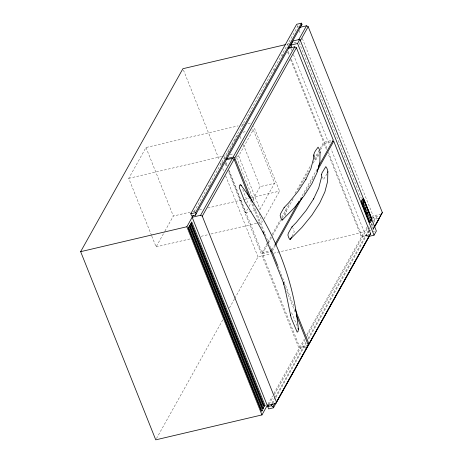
<?xml version="1.0" encoding="UTF-8"?>
<svg xmlns="http://www.w3.org/2000/svg" width="463" height="463" viewBox="0 0 463 463"><rect width="100%" height="100%" fill="white"/><g stroke="black" fill="none" stroke-linecap="round" stroke-linejoin="round"><path stroke-width="0.35" stroke-dasharray="2.31 1.74" d="M151.546 235.464L128.755 178.348L145.99 147.512L238.132 125.884M151.812 236.136L156.106 246.883L164.544 231.778M164.897 231.153L173.341 216.047L190.218 212.083M194.165 211.684L297.599 26.605L298.809 26.322M224.214 159.295L226.297 155.568M227.686 153.085L230.464 148.114M231.853 145.625L234.284 141.279M234.631 140.654L238.451 133.824M209.299 186.595L210.694 184.095M221.887 164.07L222.934 162.195M265.866 85.383L266.919 83.49M273.951 70.908L275.022 68.993M282.06 56.399L283.125 54.495M236.628 156.384L238.694 155.898L253.278 129.802L274.6 183.238L260.015 209.328L258.638 209.652M246.721 202.997L247.358 201.862L246.976 200.236L242.519 188.956M228.479 169.985L245.535 212.731L247.618 209.004M249.007 206.515L251.091 202.788M252.827 199.68L260.119 186.635L274.6 183.238M264.072 218.814L279.548 191.121L253.539 125.942M156.448 438.588L222.738 319.979M229.44 307.993L234.376 299.162M234.729 298.531L257.995 256.89L270.658 253.921M229.179 170.488L261.96 252.642L267.597 242.554M267.95 241.923L270.768 236.882M272.175 234.359L280.277 219.861M281.689 217.344L289.792 202.846M295.076 193.389L310.928 165.025M314.099 159.353L319.736 149.265M320.089 148.635L323.608 142.332L333.267 140.063M308.184 345.329L299.74 347.314L262.423 253.805L268.06 243.717M268.413 243.087L272.29 236.153M272.638 235.522L281.799 219.132M282.152 218.507L293.779 197.701M298.357 189.506L308.572 171.229M313.156 163.034L318.787 152.946M320.552 149.798L324.071 143.495L330.97 141.875M284.948 215.677L286.475 212.401L284.924 208.107M318.92 154.891L315.754 160.007L314.522 157.322M271.966 249.748L274.785 244.701M300.151 199.316L316.709 169.689M272.429 250.905L275.248 245.865M304.139 194.176L314.354 175.894M292.02 236.373L294.236 231.859L292.94 228.195M327.028 173.729L323.521 179.465L322.283 176.779M267.944 404.199L272.528 395.998M273.899 393.544L304.318 339.119M306.732 334.801L366.818 227.292M372.096 217.841L373.155 215.949L380.899 214.132M269.125 404.077L272.996 397.15M274.403 394.632L305.013 339.865M306.772 336.717L368.34 226.557M372.565 218.999L373.618 217.112L377.241 216.262L378.908 217.141M271.81 403.256L274.981 397.59M275.329 396.959L306.292 341.561M308.051 338.412L368.918 229.509M369.266 228.878L369.972 227.617M371.378 225.099L372.084 223.843M373.491 221.326L374.544 219.433L379.371 218.304M328.481 152.402L361.887 236.113L366.713 234.984L368.698 231.425M272.748 403.227L274.507 400.078M275.913 397.561L306.17 343.424M308.636 339.014L369.497 230.111M371.61 226.332L373.369 223.189M373.722 222.558L377.241 216.262M367.738 236.13L369.399 233.167M305.377 348.708L306.784 346.191M372.576 228.473L373.629 226.581M374.029 227.518L372.651 229.978L373.398 228.537L371.257 223.166M373.039 229.631L374.092 227.744M287.002 44.274L289.115 43.782M293.941 42.648L297.564 41.797M241.645 125.062L243.758 124.564M247.977 123.575L251.496 122.747M242.936 132.227L245.691 131.585M251.901 130.126L253.278 129.802M128.755 178.348L221.598 156.558M222.304 156.396L226.523 155.406M230.042 154.578L233.555 153.751M193.03 211.423L195.143 210.931M199.362 209.936L202.881 209.114M207.806 207.956L242.971 199.703M243.677 199.536L248.596 198.384M251.409 197.724L279.548 191.121M245.535 212.731L257.949 209.814M156.106 246.883L190.571 238.798M201.116 236.321L208.153 234.672M210.966 234.012L256.681 223.282M257.387 223.114L262.313 221.956L259.095 213.894M261.96 252.642L269.547 250.859M262.423 253.805L270.01 252.022M273.471 253.261L364.207 231.963L331.068 148.924M369.034 230.829L370.846 230.406M372.385 231.951L375.036 231.326M368.426 235.354L361.389 237.004L328.07 153.513M306.112 346.845L299.075 348.5L228.525 171.704M291.545 312.606L297.014 325.524M297.136 25.442L297.599 26.605M299.133 30.448L300.47 33.793M302.339 38.481L373.155 215.949M373.618 217.112L374.544 219.433M299.231 42.677L361.348 198.343M366.713 234.984L367.408 236.726M290.984 48.47L291.788 50.479M293.392 54.495L329.465 144.902M288.131 51.283L289.468 54.628M291.337 59.316L327.144 149.057M287.627 52.163L288.698 54.831M290.561 59.507L323.608 142.332M324.071 143.495L326.473 149.503M240.129 136.539L241.46 139.878M243.324 144.554L260.119 186.635M238.694 155.898L260.015 209.328M236.57 157.455L254.8 203.147M253.192 204.2L270.548 247.699M277.956 266.26L279.287 269.605M279.554 270.276L294.509 307.75M250.437 200.143L261.41 227.651M285.243 287.367L295.145 312.195M225.713 161.801L227.31 165.812M225.811 163.306L226.876 165.974M225.319 163.665L226.656 167.016M183.441 70.046L219.248 159.787M220.585 163.132L221.123 164.475M222.726 168.491L224.057 171.842M225.66 175.859L257.995 256.89M145.99 147.512L173.341 216.047"/><path stroke-width="0.69" d="M313.729 154.931L313.654 158.114L310.951 168.497L305.811 179.551L305.962 179.262L298.421 190.889L288.571 202.956L284.097 207.557L280.59 213.68L280.138 215.584L280.879 218.061L282.129 220.174L294.086 208.026L304.087 195.768L311.888 183.678L317.12 172.427L319.864 161.871L320.066 151.748L319.325 149.265L318.075 147.159C316.443 149.798 312.6 153.282 314.267 156.691M321.496 174.389L321.415 177.572L318.718 187.949L313.573 199.009L313.723 198.72L306.188 210.347L296.337 222.414L291.864 227.009L288.356 233.138L287.899 235.042L288.64 237.519L289.896 239.631L301.853 227.478L311.854 215.226L319.655 203.135L324.881 191.885L327.63 181.322L327.833 171.206L327.092 168.723L325.836 166.616L321.982 172.971L321.525 174.875M319.933 152.935L320.101 152.234M327.694 172.392L327.862 171.692M362.836 201.735L370.817 220.868L371.737 218.791L364.196 200.057L363.281 202.279M301.5 23.15L296.673 24.284L190.773 213.767L191.699 216.088L195.322 215.237L196.063 213.796L195.6 212.633L301.5 23.15L301.963 24.313L301.222 25.754M276.446 402.006L202.285 216.146L200.612 215.266L192.162 217.251L267.255 405.432L275.705 403.452L308.265 345.074L296.216 314.881M308.265 345.074L275.705 403.452M370.579 233.578L308.184 345.329L370.579 233.578L333.73 141.227L332.347 141.551M299.468 27.439L306.512 25.783L308.184 26.663L382.345 212.523L374.376 226.899M267.597 404.83L261.954 414.923L155.747 439.85L80.655 251.669L182.908 68.709L285.596 44.604M80.655 251.669L186.861 226.743L193.216 215.376M195.322 215.237L301.963 24.313M288.86 47.446L291.621 46.798L290.926 45.056L293.247 40.906L299.885 39.349L365.4 203.541M200.612 215.266L232.432 158.334L234.104 159.214L249.632 198.129M226.76 158.635L233.097 157.148L294.746 46.838L296.413 47.718L333.267 140.063L318.469 166.541M298.594 39.951L306.512 25.783M290.926 45.056L297.564 43.499L299.885 39.349M202.285 216.146L234.104 159.214M252.387 202.192L234.764 158.028L296.413 47.718M300.267 40.831L308.184 26.663M275.138 244.07L299.092 201.208M275.601 245.234L302.374 197.331M316.819 171.484L333.73 141.227M291.673 236.992L290.249 239.4M189.112 226.691L262.353 410.23L261.688 411.416L188.453 227.877L191.763 221.945L265.004 405.484L264.338 406.67L191.103 223.131M190.438 224.318L263.678 407.857L263.013 409.043L189.778 225.504M369.52 235.927L273.477 407.787L268.644 408.916L267.718 406.595L268.777 404.708M267.718 406.595L271.341 405.744L272.394 403.858M273.477 407.787L273.008 406.624L274.767 403.476M374.428 226.691L382.345 212.523M374.445 227.113L379.371 218.304M368.733 236.414L374.046 235.163L376.367 231.014L365.938 204.877M363.686 200.207L371.32 218.825L370.452 220.938L370.192 220.695M282.482 219.942L282.87 219.393M284.097 207.557L284.45 207.326M291.864 227.009L292.437 226.928M288.408 48.326L294.746 46.838M226.094 159.822L232.432 158.334M190.773 213.767L195.6 212.633M270.236 250.697L271.613 250.373L270.814 248.371M270.699 251.86L272.082 251.536L277.684 265.588M263.794 405.767L265.004 405.484M263.678 407.857L262.469 408.14L189.5 225.273M262.353 410.23L261.144 410.513L188.175 227.646M233.097 157.148L234.764 158.028M271.341 405.744L273.008 406.624M283.246 282.482C286.632 294.115 288.478 306.17 291.175 317.896L297.165 332.133L298.022 331.549L298.38 329.338C293.49 276.868 272.256 226.76 240.702 184.801L239.614 185.183L239.255 187.393L244.834 201.758C251.27 212.494 258.175 223.091 263.997 234.249M240.702 184.801L241.165 185.669M363.142 203.025L363.924 204.987M364.971 207.603L365.753 209.571M366.8 212.187L367.581 214.149M297.564 43.499L374.046 235.163M295.047 309.087L308.931 343.887M263.019 231.679L284.172 284.687M191.092 223.571L263.528 405.096M186.861 226.743L261.954 414.923M298.05 328.232L298.38 329.338M290.278 314.869L290.33 315.396M363.125 199.316A1.759 0.654 76.8 0 0 362.442 199.223L361.568 200.792A1.759 0.654 76.8 0 0 361.742 203.107L369.086 221.505A1.759 0.654 76.8 0 0 370.134 222.257M363.038 199.084L362.164 200.653A1.759 0.654 76.8 0 0 362.338 202.968L369.682 221.366A1.759 0.654 76.8 0 0 370.73 222.118L371.604 220.55A1.759 0.654 76.8 0 0 371.43 218.235L364.092 199.837A1.759 0.654 76.8 0 0 363.038 199.084"/></g></svg>
